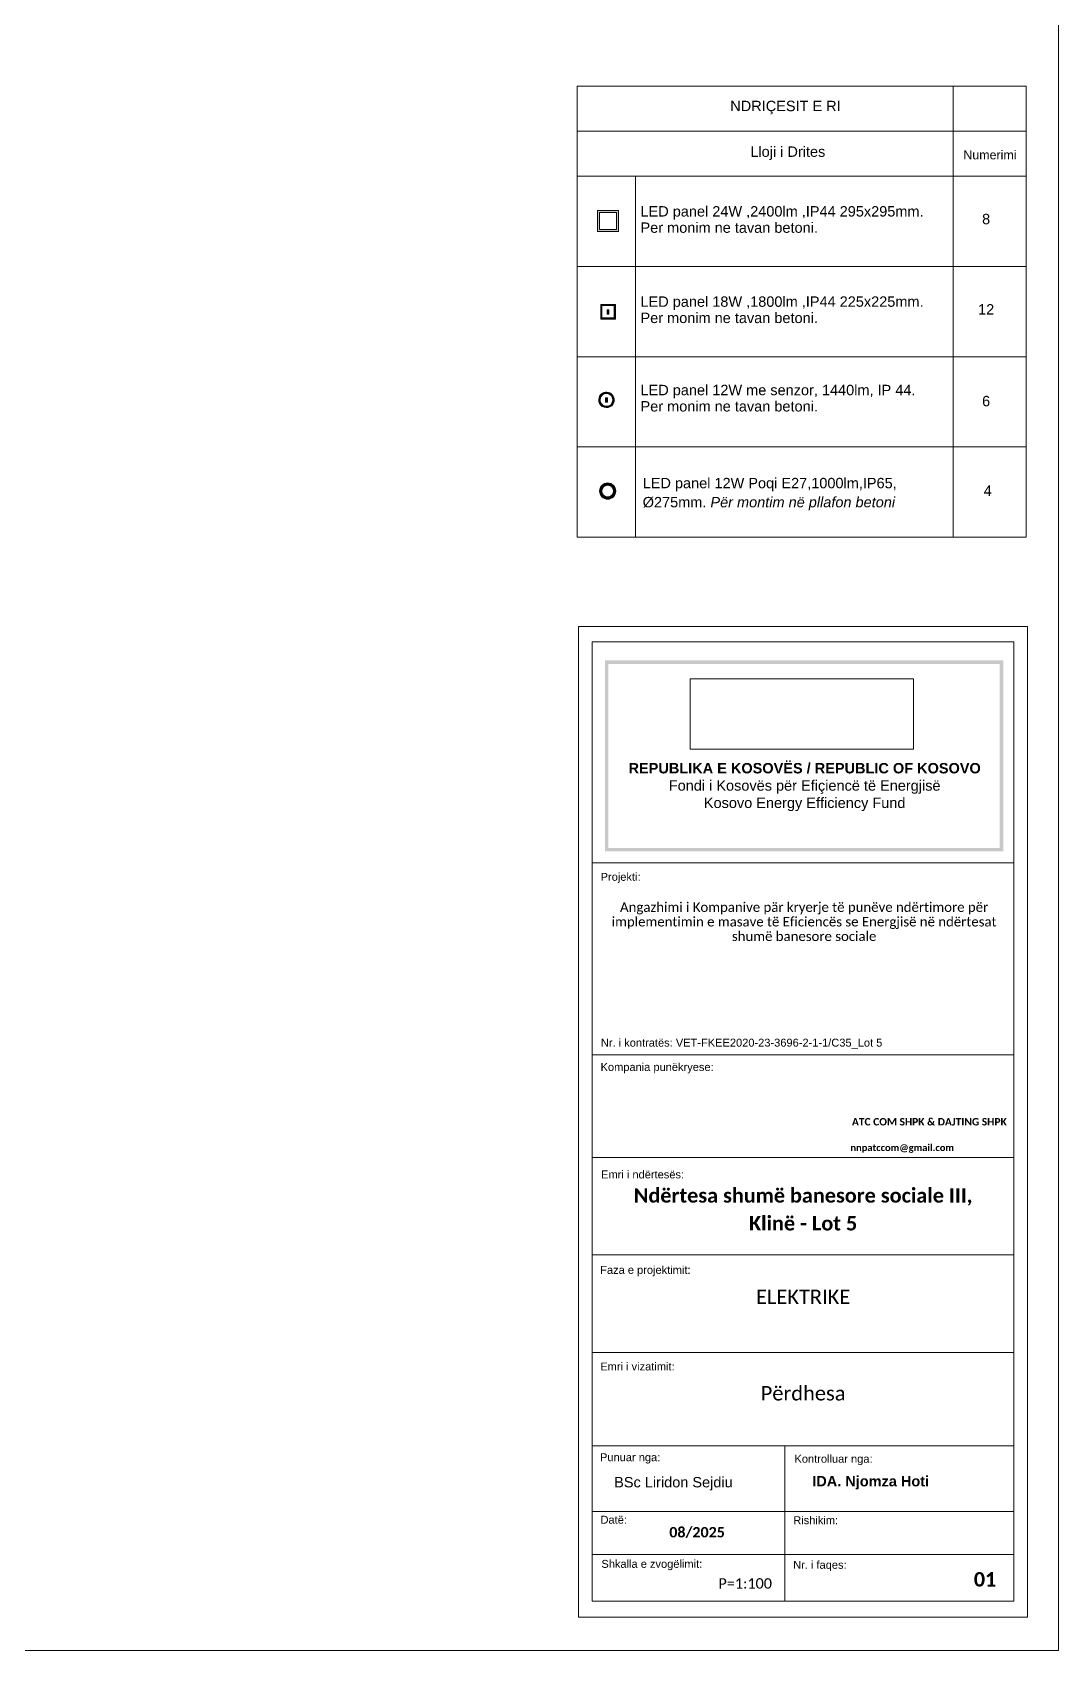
# Model space of a CAD drawing. Header units: millimetres. Extents: x 2791058 to 2855058, y -67651 to -26651.
# Drawn here: x 2837765 to 2855058, y -67651 to -40380 of the extents above; entities that cross this region are included whole.
import ezdxf

# ---------------------------------------------------------------- set-up
doc = ezdxf.new("R2010")
doc.units = ezdxf.units.MM
doc.header["$MEASUREMENT"] = 0
doc.header["$XCLIPFRAME"] = 0
for name, color, linetype, lineweight in [('00 vija ne dukje 1_Pen_No__1', 7, 'Continuous', 0), ('00E-Ndriqimi elektrike_Pen_No__6', 5, 'Continuous', 0), ('00E-Ndriqimi elektrike_Pen_No__60', 230, 'Continuous', 0), ('0_Pen_No__7', 7, 'Continuous', 0), ('Annotation - Text_Pen_No__1', 7, 'Continuous', 0), ('Dimensioning - General_Pen_No__41', 7, 'Continuous', 0), ('Exterior walls_Pen_No__6', 5, 'Continuous', 0), ('Shell - Roof_Pen_No__1', 7, 'Continuous', 0), ('Shell - Roof_Pen_No__21', 7, 'Continuous', 0), ('Structural - Bearing_Pen_No__6', 5, 'Continuous', 0)]:
    doc.layers.add(name, color=color, linetype=linetype, lineweight=lineweight)
for name, color, linetype, lineweight, true_color in [('00 vija ne dukje 1_Pen_No__250', 7, 'Continuous', 13, 0xe8e8e8), ('Shell - Roof_Pen_No__61', 7, 'Continuous', 0, 0x6a6a6a), ('Structural - Bearing_Pen_No__86', 7, 'Continuous', 0, 0x5555ff)]:
    doc.layers.add(name, color=color, linetype=linetype, lineweight=lineweight, true_color=true_color)
doc.layers.add('Drawing & Figure', color=7, linetype='Continuous')
doc.layers.add('Exterior walls', color=7, linetype='Continuous')
doc.styles.add('GENERATED_STYLE_1', font='')
doc.styles.add('GENERATED_STYLE_2', font='')
doc.styles.add('GENERATED_STYLE_3', font='')
doc.styles.add('GENERATED_STYLE_4', font='')
doc.styles.add('GENERATED_STYLE_5', font='')
doc.styles.get('GENERATED_STYLE_1').set_extended_font_data('Arial')
doc.styles.get('GENERATED_STYLE_2').set_extended_font_data('Calibri')
doc.styles.get('GENERATED_STYLE_3').set_extended_font_data('Arial', bold=True)
doc.styles.get('GENERATED_STYLE_4').set_extended_font_data('Calibri', bold=True)
doc.styles.get('GENERATED_STYLE_5').set_extended_font_data('Arial', italic=True)
picture_1 = doc.add_image_def('image1.png', size_in_pixel=(354, 134))

# ---------------------------------------------------------------- blocks, each defined once
blk = doc.blocks.new('Wall_66', base_point=(2847352, -46476))
at = {"layer": 'Exterior walls_Pen_No__6', "linetype": 'Continuous', "lineweight": 0}
blk.add_hatch(color=5, dxfattribs=at).paths.add_polyline_path([(2847352, -46476, 1), (2847526, -46672), (2847511, -46655, -1), (2847367, -46493)])
at = {"layer": 'Exterior walls_Pen_No__6', "color": 5, "linetype": 'Continuous', "lineweight": 0}
for radius in [131, 108]:
    blk.add_arc((2847439, -46574), radius, 131.6726, 311.6726, dxfattribs=at)
blk = doc.blocks.new('Wall_67', base_point=(2847526, -46672))
at = {"layer": 'Exterior walls_Pen_No__6', "linetype": 'Continuous', "lineweight": 0}
blk.add_hatch(color=5, dxfattribs=at).paths.add_polyline_path([(2847526, -46672, 1), (2847352, -46476), (2847367, -46493, -1), (2847511, -46655)])
at = {"layer": 'Exterior walls_Pen_No__6', "color": 5, "linetype": 'Continuous', "lineweight": 0}
for radius in [131, 108]:
    blk.add_arc((2847439, -46574), radius, 311.6726, 131.6726, dxfattribs=at)

msp = doc.modelspace()

# ---------------------------------------------------------------- hatches: boundary and pattern name
at = {"layer": '00E-Ndriqimi elektrike_Pen_No__60', "linetype": 'Continuous', "lineweight": 0}
h = msp.add_hatch(color=230, dxfattribs=at)
h.paths.add_polyline_path([(2847322, -48111, 1.000002), (2847596, -48111, 1)])
h.paths.add_polyline_path([(2847361, -48111, -1.000002), (2847558, -48111, -1)], flags=0)
at = {"layer": 'Structural - Bearing_Pen_No__6', "linetype": 'Continuous', "lineweight": 0}
h = msp.add_hatch(color=5, dxfattribs=at)
h.paths.add_polyline_path([(2847643, -43383), (2847289, -43383), (2847289, -43737), (2847643, -43737)])
h.paths.add_polyline_path([(2847322, -43703), (2847610, -43703), (2847610, -43416), (2847322, -43416)], flags=0)
h = msp.add_hatch(color=5, dxfattribs=at)
h.paths.add_polyline_path([(2847588, -45212), (2847341, -45212), (2847341, -44965), (2847588, -44965)])
h.paths.add_polyline_path([(2847568, -45192), (2847361, -45192), (2847361, -44985), (2847568, -44985)], flags=0)
for points in [[(2847451, -45129), (2847451, -45055), (2847481, -45055), (2847481, -45129)], [(2847424, -46614), (2847424, -46540), (2847454, -46540), (2847454, -46614)], [(2847434, -46606), (2847434, -46546), (2847447, -46546), (2847447, -46606)]]:
    msp.add_hatch(color=5, dxfattribs=at).paths.add_polyline_path(points)
at = {"layer": 'Structural - Bearing_Pen_No__86', "linetype": 'Continuous', "lineweight": 0, "true_color": 0x5555ff}
for points in [[(2847411, -50965), (2848682, -50965), (2848682, -51023), (2847469, -51023), (2847469, -54049), (2847411, -54049)], [(2848021, -51023), (2848021, -50965), (2854123, -50965), (2854123, -54049), (2854065, -54049), (2854065, -51023)], [(2847411, -52998), (2847469, -52998), (2847469, -54127), (2848682, -54127), (2848682, -54184), (2847411, -54184)], [(2848021, -54184), (2848021, -54127), (2854065, -54127), (2854065, -52998), (2854123, -52998), (2854123, -54184)]]:
    msp.add_hatch(color=173, dxfattribs=at).paths.add_polyline_path(points)

# ---------------------------------------------------------------- linework, layer by layer
at = {"layer": '00 vija ne dukje 1_Pen_No__1', "color": 7, "linetype": 'Continuous', "lineweight": 0}
for points in [[(2846945, -41285), (2853279, -41285), (2853279, -42045), (2846945, -42045)], [(2853279, -41285), (2854510, -41285), (2854510, -42045), (2853279, -42045)], [(2846945, -42045), (2853279, -42045), (2853279, -42806), (2846945, -42806)], [(2853279, -42045), (2854510, -42045), (2854510, -42806), (2853279, -42806)], [(2846945, -42806), (2847925, -42806), (2847925, -44326), (2846945, -44326)], [(2847925, -42806), (2853279, -42806), (2853279, -44326), (2847925, -44326)], [(2853279, -42806), (2854510, -42806), (2854510, -44326), (2853279, -44326)], [(2846945, -44326), (2847925, -44326), (2847925, -45847), (2846945, -45847)], [(2847925, -44326), (2853279, -44326), (2853279, -45847), (2847925, -45847)], [(2853279, -44326), (2854510, -44326), (2854510, -45847), (2853279, -45847)], [(2846945, -45847), (2847925, -45847), (2847925, -47367), (2846945, -47367)], [(2847925, -45847), (2853279, -45847), (2853279, -47367), (2847925, -47367)], [(2853279, -45847), (2854510, -45847), (2854510, -47367), (2853279, -47367)], [(2846945, -47367), (2847925, -47367), (2847925, -48888), (2846945, -48888)], [(2847925, -47367), (2853279, -47367), (2853279, -48888), (2847925, -48888)], [(2853279, -47367), (2854510, -47367), (2854510, -48888), (2853279, -48888)]]:
    msp.add_lwpolyline(points, close=True, dxfattribs=at)
msp.add_lwpolyline([(2854510, -47369), (2854510, -48890)], dxfattribs=at)
at = {"layer": '00 vija ne dukje 1_Pen_No__250', "color": 254, "linetype": 'Continuous', "lineweight": 13, "true_color": 0xe8e8e8}
msp.add_lwpolyline([(2847925, -47369), (2847925, -48890)], dxfattribs=at)
at = {"layer": '00E-Ndriqimi elektrike_Pen_No__6', "color": 5, "linetype": 'Continuous', "lineweight": 0}
for points in [[(2847341, -44965), (2847588, -44965), (2847588, -45212), (2847341, -45212)], [(2847354, -44977), (2847576, -44977), (2847576, -45199), (2847354, -45199)]]:
    msp.add_lwpolyline(points, close=True, dxfattribs=at)
at = {"layer": '00E-Ndriqimi elektrike_Pen_No__60', "color": 230, "linetype": 'Continuous', "lineweight": 0}
for radius in [137, 98.7]:
    msp.add_circle((2847459, -48111), radius, dxfattribs=at)
at = {"layer": 'Shell - Roof_Pen_No__1', "color": 7, "linetype": 'Continuous', "lineweight": 0}
for p, q in [((2846969, -50390), (2854535, -50390)), ((2846969, -57613), (2846969, -50390)), ((2854535, -50390), (2854535, -67090)), ((2847199, -57613), (2847199, -50653)), ((2847199, -50653), (2854304, -50653)), ((2854304, -50653), (2854304, -57613)), ((2854304, -54377), (2847199, -54377)), ((2847199, -66820), (2847199, -54943)), ((2854304, -54943), (2854304, -66820)), ((2854304, -57613), (2847199, -57613)), ((2854304, -57613), (2847199, -57613)), ((2854304, -59342), (2847199, -59342)), ((2854304, -60984), (2847199, -60984)), ((2854304, -62626), (2847199, -62626)), ((2854304, -64198), (2847199, -64198)), ((2850443, -64198), (2850443, -66820)), ((2854304, -65305), (2847199, -65305)), ((2854304, -66033), (2847199, -66033)), ((2854304, -66820), (2847199, -66820)), ((2854535, -67090), (2846969, -67090))]:
    msp.add_line(p, q, dxfattribs=at)
at = {"layer": 'Shell - Roof_Pen_No__21', "color": 7, "linetype": 'Continuous', "lineweight": 0}
for p, q in [((2855058, -67651), (2855058, -26651)), ((2855058, -67651), (2855058, -26651)), ((2791058, -67651), (2855058, -67651))]:
    msp.add_line(p, q, dxfattribs=at)
at = {"layer": 'Shell - Roof_Pen_No__61', "color": 251, "linetype": 'Continuous', "lineweight": 0, "true_color": 0x6a6a6a}
msp.add_line((2846969, -67090), (2846969, -54943), dxfattribs=at)
at = {"layer": 'Structural - Bearing_Pen_No__6', "color": 5, "linetype": 'Continuous', "lineweight": 0, "flags": 128}
for points in [[(2847643, -43383), (2847289, -43383), (2847289, -43737), (2847643, -43737)], [(2847322, -43703), (2847610, -43703), (2847610, -43416), (2847322, -43416)], [(2847588, -45212), (2847341, -45212), (2847341, -44965), (2847588, -44965)], [(2847568, -45192), (2847361, -45192), (2847361, -44985), (2847568, -44985)], [(2847451, -45129), (2847451, -45055), (2847481, -45055), (2847481, -45129)], [(2847424, -46614), (2847424, -46540), (2847454, -46540), (2847454, -46614)], [(2847434, -46606), (2847434, -46546), (2847447, -46546), (2847447, -46606)]]:
    msp.add_lwpolyline(points, close=True, dxfattribs=at)

# ---------------------------------------------------------------- block references
at = {"layer": 'Exterior walls', "color": 5, "lineweight": 0}
for name, p in [('Wall_66', (2847352, -46476)), ('Wall_67', (2847526, -46672))]:
    msp.add_blockref(name, p, dxfattribs=at)

# ---------------------------------------------------------------- texts
at = {"layer": '0_Pen_No__7', "color": 7, "linetype": 'Continuous', "lineweight": 0, "char_height": 175, "attachment_point": 1, "style": 'GENERATED_STYLE_1'}
for s, insert, line_spacing_factor in [('\\A1;{\\pql;\\fArial|b0|i0|c0|p34;\\P\\pql;\\fArial|b0|i0|c0|p34; \\fArial|b0|i0|c0|p34;NDRIÇESIT\\fArial|b0|i0|c0|p34; \\fArial|b0|i0|c0|p34;E RI}', (2849457, -41044), 1.677093), ('\\A1;{\\pql;\\fArial|b0|i0|c0|p34;LED\\fArial|b0|i0|c0|p34; \\fArial|b0|i0|c0|p34;panel\\fArial|b0|i0|c0|p34; \\fArial|b0|i0|c0|p34;24W ,2400lm ,IP44 295x295mm. \\P\\pql;\\fArial|b0|i0|c0|p34;Per monim ne tavan betoni.}', (2848012, -43309), 0.939941), ('\\A1;{\\pql;\\fArial|b0|i0|c0|p34;LED\\fArial|b0|i0|c0|p34; \\fArial|b0|i0|c0|p34;panel\\fArial|b0|i0|c0|p34; \\fArial|b0|i0|c0|p34;18W ,1800lm ,IP44 225x225mm. \\P\\pql;\\fArial|b0|i0|c0|p34;Per monim ne tavan betoni.}', (2848012, -44830), 0.939941), ('\\A1;{\\pql;\\fArial|b0|i0|c0|p34;LED panel 1\\fArial|b0|i0|c0|p34;2\\fArial|b0|i0|c0|p34;W \\fArial|b0|i0|c0|p34;me senzor, 1440lm, IP 44\\fArial|b0|i0|c0|p34;. \\P\\pql;\\fArial|b0|i0|c0|p34;Per monim ne tavan betoni.}', (2848012, -46320), 0.939941)]:
    msp.add_mtext(s, dxfattribs=dict(at, insert=insert, line_spacing_factor=line_spacing_factor))
at = {"layer": '0_Pen_No__7', "color": 7, "linetype": 'Continuous', "lineweight": 0, "style": 'GENERATED_STYLE_1'}
for s, insert, char_height, attachment_point in [('\\A1;{\\pql;\\fArial|b0|i0|c0|p34; Lloji i Drites}', (2849795, -42417), 175, 4), ('\\A1;{\\pqc;\\fArial|b0|i0|c0|p34;Numerimi}', (2853900, -42446), 150, 5), ('\\A1;{\\pqc;\\fArial|b0|i0|c0|p34;8}', (2853836, -43527), 175, 5), ('\\A1;{\\pqc;\\fArial|b0|i0|c0|p34;12}', (2853836, -45048), 175, 5), ('\\A1;{\\pqc;\\fArial|b0|i0|c0|p34;6}', (2853836, -46595), 175, 5), ('\\A1;{\\pqc;\\fArial|b0|i0|c0|p34;4}', (2853862, -48104), 175, 5)]:
    msp.add_mtext(s, dxfattribs=dict(at, insert=insert, char_height=char_height, attachment_point=attachment_point))
at = {"layer": '0_Pen_No__7', "color": 7, "linetype": 'Continuous', "lineweight": 0, "insert": (2848049, -47888), "char_height": 175, "width": 5075.35, "attachment_point": 1, "line_spacing_factor": 1.10204, "style": 'GENERATED_STYLE_1'}
msp.add_mtext('\\A1;{\\pql;\\fArial|b0|i0|c0|p34;LED panel 12W Poqi E27,1000lm,IP65,     Ø275mm.\\fArial|b0|i1|c0|p34; Për montim në pllafon betoni\\fArial|b0|i0|c0|p34; }', dxfattribs=at)
at = {"layer": 'Annotation - Text_Pen_No__1', "color": 7}
for s, style, p in [('IDA. Njomza Hoti', 'GENERATED_STYLE_3', (2850906, -64883)), ('08/2025', 'GENERATED_STYLE_4', (2848497, -65743))]:
    msp.add_text(s, height=175, dxfattribs=dict(at, style=style)).set_placement(p)
at = {"layer": 'Annotation - Text_Pen_No__1', "color": 7, "linetype": 'Continuous', "lineweight": 0, "attachment_point": 2}
for s, insert, char_height, style in [('\\A1;{\\pqc;\\fArial|b1|i0|c0|p34;REPUBLIKA E KOSOVËS / REPUBLIC OF KOSOVO\\P\\pqc;\\fArial|b0|i0|c0|p34;Fondi i Kosovës për Efiçiencë të Energjisë\\P\\pqc;\\fArial|b0|i0|c0|p34;Kosovo Energy Efficiency Fund\\P\\pqc;\\fArial|b1|i0|c0|p34;\\H1.042194x;}', (2850778, -52693), 175, 'GENERATED_STYLE_3'), ('\\A1;{\\pqc;\\fCalibri|b0|i0|c0|p34;ELEKTRIKE}', (2850752, -61568), 242.5, 'GENERATED_STYLE_2'), ('\\A1;{\\pqc;\\fCalibri|b0|i0|c0|p34;Përdhesa}', (2850752, -63193), 242.5, 'GENERATED_STYLE_2'), ('\\A1;{\\pqc;\\fCalibri|b0|i0|c0|p34;P=1:100}', (2849776, -66431), 175, 'GENERATED_STYLE_2'), ('\\A1;{\\pqc;\\fCalibri|b1|i0|c0|p34; 0\\fCalibri|b1|i0|c0|p34;1}', (2853776, -66328), 242.5, 'GENERATED_STYLE_4')]:
    msp.add_mtext(s, dxfattribs=dict(at, insert=insert, char_height=char_height, style=style))
at = {"layer": 'Annotation - Text_Pen_No__1', "color": 7, "linetype": 'Continuous', "lineweight": 5, "insert": (2850769, -55042), "char_height": 160, "width": 6798, "attachment_point": 2, "line_spacing_factor": 0.919632, "style": 'GENERATED_STYLE_5'}
msp.add_mtext('\\A1;\\pxqc;{\\fCalibri Light|b0|i0|c0|p34;Angazhimi i Kompanive pär kryerje të punëve ndërtimore për implementimin e masave të Eficiencës se Energjisë në ndërtesat shumë banesore sociale}', dxfattribs=at)
at = {"layer": 'Annotation - Text_Pen_No__1', "color": 7, "linetype": 'Continuous', "lineweight": 5, "attachment_point": 2}
for s, insert, char_height, style in [('\\A1;\\pxqc;ATC COM SHPK & DAJTING SHPK ', (2852879, -58676), 125, 'GENERATED_STYLE_4'), ('\\A1;\\pxqc;BSc Liridon Sejdiu', (2848567, -64725), 175, 'GENERATED_STYLE_1')]:
    msp.add_mtext(s, dxfattribs=dict(at, insert=insert, char_height=char_height, style=style))
at = {"layer": 'Annotation - Text_Pen_No__1', "color": 7, "linetype": 'Continuous', "lineweight": 0, "insert": (2850752, -59859), "char_height": 242.5, "attachment_point": 2, "line_spacing_factor": 1.16153, "style": 'GENERATED_STYLE_4'}
msp.add_mtext('\\pxqc;\\A1;Ndërtesa shumë banesore sociale III, \\PKlinë - Lot 5', dxfattribs=at)
at = {"layer": 'Dimensioning - General_Pen_No__41', "color": 7, "linetype": 'Continuous', "lineweight": 0, "char_height": 133.38, "attachment_point": 7, "style": 'GENERATED_STYLE_1'}
for s, insert in [('\\A1;{\\pql;\\fArial|b0|i0|c0|p34;Projekti:}', (2847340, -54718)), ('\\A1;\\pxql;Nr. i kontratës: VET-FKEE2020-23-3696-2-1-1/C35_Lot 5', (2847344, -57511)), ('\\pxql;\\A1;Kompania punëkryese:', (2847339, -57923)), ('\\A1;{\\pql;\\fArial|b0|i0|c0|p34;Emri i ndërtesës:}', (2847348, -59695)), ('\\A1;{\\pql;\\fArial|b0|i0|c0|p34;Faza e projektimit:}', (2847333, -61342)), ('\\A1;{\\pql;\\fArial|b0|i0|c0|p34;Emri i vizatimit:}', (2847334, -62931)), ('\\A1;{\\pql;\\fArial|b0|i0|c0|p34;Punuar nga:}', (2847330, -64499)), ('\\A1;{\\pql;\\fArial|b0|i0|c0|p34;Kontrolluar nga:}', (2850607, -64525)), ('\\A1;{\\pql;\\fArial|b0|i0|c0|p34;Datë:}', (2847338, -65514)), ('\\A1;{\\pql;\\fArial|b0|i0|c0|p34;Rishikim:}', (2850586, -65522)), ('\\A1;{\\pql;\\fArial|b0|i0|c0|p34;Shkalla e zvogëlimit:}', (2847353, -66296)), ('\\A1;{\\pql;\\fArial|b0|i0|c0|p34;Nr. i faqes:}', (2850584, -66312))]:
    msp.add_mtext(s, dxfattribs=dict(at, insert=insert))
at = {"layer": 'Dimensioning - General_Pen_No__41', "color": 7, "linetype": 'Continuous', "lineweight": 5, "insert": (2851549, -59263), "char_height": 115, "attachment_point": 7, "line_spacing_factor": 0.922253, "style": 'GENERATED_STYLE_1'}
msp.add_mtext('\\A1;\\pxql,t6.4112,13.191,20.438,28.538;{\\fCalibri|b1|i0|c0|p34;nnpatccom@gmail.com}', dxfattribs=at)

# ---------------------------------------------------------------- pictures from other files: only their frames are drawn
at = {"layer": 'Drawing & Figure', "linetype": 'Continuous', "lineweight": 0}
image = msp.add_image(picture_1, insert=(2848851, -52458), size_in_units=(3759, 1184), dxfattribs=at)
image.set_boundary_path([(-0.5, -0.5), (353.5, 133.5)])

doc.saveas('drawing.dxf')
